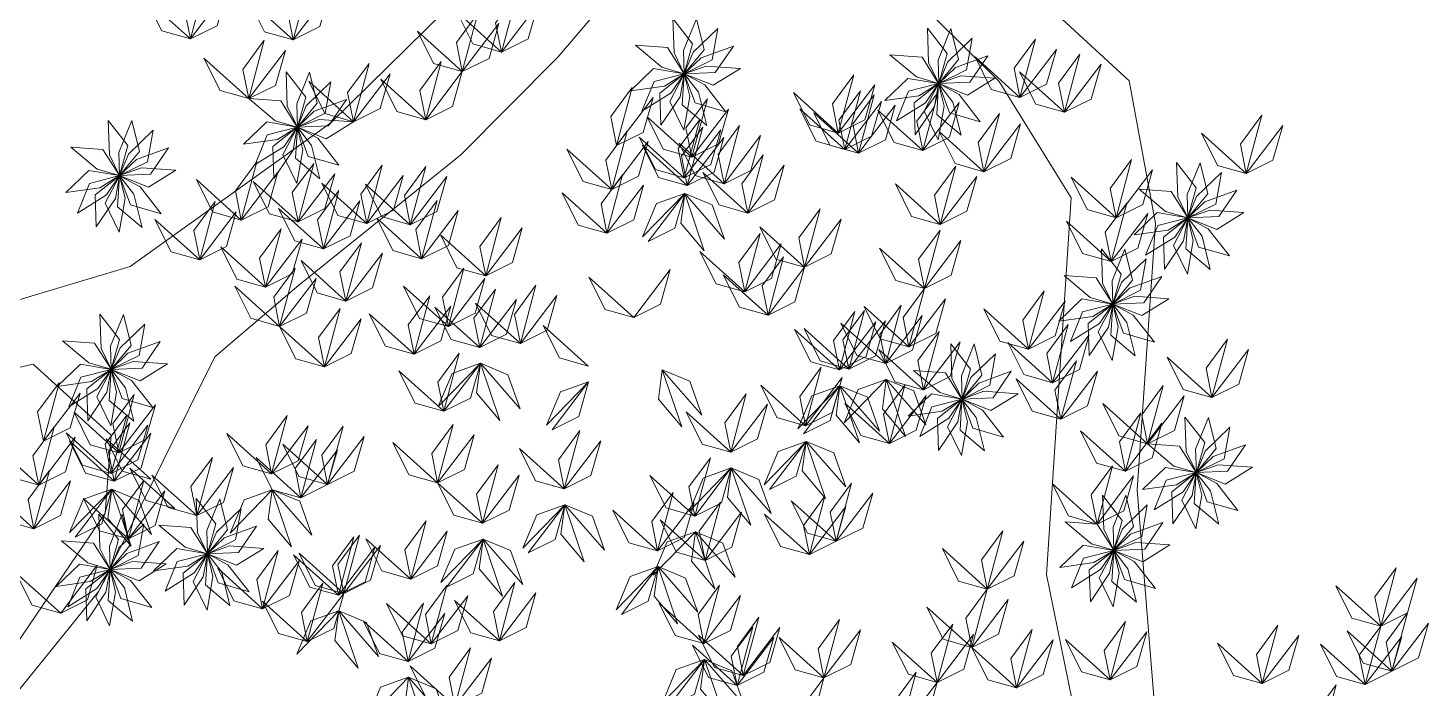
# Model space of a CAD drawing. Header units: inches. Extents: x -422522 to 22891, y -2973 to 414515.
# Drawn here: x 16737.3 to 16876.3, y 7970.2 to 8035.8 of the extents above; entities that cross this region are included whole.
import ezdxf

# ---------------------------------------------------------------- set-up
doc = ezdxf.new("R2010")
doc.units = ezdxf.units.IN
doc.header["$MEASUREMENT"] = 0
doc.layers.add('ARREDAMENTO', color=8, linetype='Continuous', lineweight=18)

msp = doc.modelspace()

# ---------------------------------------------------------------- linework, layer by layer
at = {"layer": 'ARREDAMENTO', "linetype": 'Continuous', "lineweight": 0}
for points in [[(16719.2, 8159.65), (16727.66, 8140.98), (16683.16, 8142.1), (16608.32, 8153.42), (16679.95, 8138.87), (16724.46, 8134.52), (16727.78, 8108.74), (16769.8, 8079.89), (16789.82, 8071.59), (16798.85, 8070.33), (16801.45, 8065.83), (16800.82, 8061.31), (16795.69, 8054.2), (16767.42, 8026.36), (16747.49, 8012.1), (16719.15, 8003.61), (16699.8, 8006.76), (16665.59, 8015.66), (16639.14, 8020.71)], [(16849.55, 7964.78), (16847.52, 7989.92), (16849.35, 8016.36), (16846.72, 8030.54), (16827.95, 8047.87), (16817.59, 8059.44), (16834.32, 8067.24), (16870.39, 8078.34), (16901.96, 8083.62)], [(16736.05, 7969.5), (16744.39, 7979.85), (16750.79, 7992.77), (16755.91, 8003.11), (16764.26, 8010.23), (16780.33, 8023.19), (16789.97, 8032.9), (16801.52, 8046.48), (16809.89, 8050.38), (16820.88, 8043.33), (16833.82, 8030.49), (16840.96, 8018.91), (16838.52, 7981.5), (16841.81, 7965.4)], [(16636.58, 8015.55), (16664.31, 8013.07), (16696.6, 8000.3), (16717.89, 7997.8), (16737.86, 8002.39), (16745.62, 7995.33), (16745.01, 7987.59), (16727.05, 7961.09)]]:
    msp.add_lwpolyline(points, dxfattribs=at)
at = {"layer": 'ARREDAMENTO', "lineweight": 0}
for points in [[(16753.48, 8034.71), (16752.89, 8037.61), (16755.02, 8040.5), (16753.48, 8034.71)], [(16753.48, 8034.71), (16756.13, 8036.03), (16757.11, 8039.48), (16753.48, 8034.71)], [(16763.7, 8034.62), (16763.12, 8037.52), (16765.24, 8040.41), (16763.7, 8034.62)], [(16763.7, 8034.62), (16766.35, 8035.94), (16767.33, 8039.39), (16763.7, 8034.62)], [(16753.48, 8034.71), (16750.63, 8035.51), (16749.03, 8038.73), (16753.48, 8034.71)], [(16763.7, 8034.62), (16760.85, 8035.42), (16759.25, 8038.64), (16763.7, 8034.62)], [(16784.39, 8033.4), (16783.8, 8036.31), (16785.93, 8039.2), (16784.39, 8033.4)], [(16784.39, 8033.4), (16787.04, 8034.72), (16788.02, 8038.17), (16784.39, 8033.4)], [(16780.48, 8031.46), (16779.9, 8034.36), (16782.02, 8037.25), (16780.48, 8031.46)], [(16784.39, 8033.4), (16781.54, 8034.21), (16779.94, 8037.42), (16784.39, 8033.4)], [(16801.41, 8036.74), (16801.53, 8033.33), (16802.53, 8031.25), (16803.36, 8034.22), (16801.41, 8036.74)], [(16803.74, 8036.72), (16802.46, 8033.56), (16802.54, 8031.25), (16804.5, 8033.63), (16803.74, 8036.72)], [(16780.48, 8031.46), (16777.63, 8032.26), (16776.03, 8035.47), (16780.48, 8031.46)], [(16780.48, 8031.46), (16783.14, 8032.78), (16784.11, 8036.23), (16780.48, 8031.46)], [(16805.86, 8035.75), (16803.41, 8033.39), (16802.54, 8031.25), (16805.3, 8032.62), (16805.86, 8035.75)], [(16826.68, 8035.77), (16826.8, 8032.36), (16827.81, 8030.28), (16828.64, 8033.25), (16826.68, 8035.77)], [(16829.01, 8035.75), (16827.74, 8032.59), (16827.81, 8030.28), (16829.78, 8032.66), (16829.01, 8035.75)], [(16759.27, 8028.78), (16758.69, 8031.69), (16760.82, 8034.58), (16759.27, 8028.78)], [(16797.7, 8034.09), (16800.31, 8031.9), (16802.53, 8031.25), (16800.87, 8033.86), (16797.7, 8034.09)], [(16807.41, 8034.01), (16804.2, 8032.84), (16802.54, 8031.25), (16805.62, 8031.37), (16807.41, 8034.01)], [(16831.14, 8034.78), (16828.68, 8032.41), (16827.81, 8030.28), (16830.58, 8031.65), (16831.14, 8034.78)], [(16835.87, 8028.9), (16835.29, 8031.8), (16837.41, 8034.69), (16835.87, 8028.9)], [(16759.27, 8028.78), (16756.42, 8029.59), (16754.82, 8032.8), (16759.27, 8028.78)], [(16759.27, 8028.78), (16761.93, 8030.1), (16762.91, 8033.56), (16759.27, 8028.78)], [(16776.85, 8026.68), (16776.27, 8029.59), (16778.39, 8032.48), (16776.85, 8026.68)], [(16822.97, 8033.12), (16825.59, 8030.93), (16827.8, 8030.28), (16826.15, 8032.89), (16822.97, 8033.12)], [(16832.68, 8033.04), (16829.48, 8031.87), (16827.81, 8030.27), (16830.9, 8030.4), (16832.68, 8033.04)], [(16835.87, 8028.9), (16833.02, 8029.7), (16831.42, 8032.92), (16835.87, 8028.9)], [(16835.87, 8028.9), (16838.52, 8030.22), (16839.5, 8033.67), (16835.87, 8028.9)], [(16840.3, 8027.42), (16839.71, 8030.32), (16841.84, 8033.21), (16840.3, 8027.42)], [(16762.99, 8031.43), (16763.1, 8028.03), (16764.11, 8025.95), (16764.94, 8028.92), (16762.99, 8031.43)], [(16765.32, 8031.41), (16764.04, 8028.25), (16764.11, 8025.95), (16766.08, 8028.32), (16765.32, 8031.41)], [(16769.68, 8026.48), (16769.1, 8029.39), (16771.23, 8032.28), (16769.68, 8026.48)], [(16769.68, 8026.48), (16772.34, 8027.8), (16773.32, 8031.25), (16769.68, 8026.48)], [(16776.85, 8026.68), (16779.5, 8028), (16780.48, 8031.46), (16776.85, 8026.68)], [(16797.19, 8029.56), (16800.56, 8030.03), (16802.52, 8031.25), (16799.48, 8031.76), (16797.19, 8029.56)], [(16798.33, 8027.53), (16801.23, 8029.34), (16802.52, 8031.24), (16799.53, 8030.48), (16798.33, 8027.53)], [(16800.21, 8026.14), (16802.12, 8028.97), (16802.52, 8031.24), (16800.11, 8029.32), (16800.21, 8026.14)], [(16802.48, 8025.64), (16803.08, 8029), (16802.53, 8031.24), (16801.1, 8028.5), (16802.48, 8025.64)], [(16804.77, 8026.11), (16803.94, 8029.41), (16802.53, 8031.24), (16802.34, 8028.16), (16804.77, 8026.11)], [(16806.67, 8027.46), (16804.57, 8030.15), (16802.53, 8031.24), (16803.61, 8028.35), (16806.67, 8027.46)], [(16808.11, 8031.79), (16804.71, 8032.02), (16802.54, 8031.24), (16805.41, 8030.11), (16808.11, 8031.79)], [(16817.83, 8025.36), (16817.25, 8028.27), (16819.37, 8031.16), (16817.83, 8025.36)], [(16833.38, 8030.81), (16829.98, 8031.05), (16827.81, 8030.27), (16830.68, 8029.14), (16833.38, 8030.81)], [(16840.3, 8027.42), (16837.45, 8028.22), (16835.85, 8031.44), (16840.3, 8027.42)], [(16840.3, 8027.42), (16842.95, 8028.74), (16843.93, 8032.19), (16840.3, 8027.42)], [(16767.44, 8030.45), (16764.99, 8028.08), (16764.11, 8025.94), (16766.88, 8027.32), (16767.44, 8030.45)], [(16769.68, 8026.48), (16766.83, 8027.29), (16765.23, 8030.5), (16769.68, 8026.48)], [(16776.85, 8026.68), (16774, 8027.49), (16772.4, 8030.7), (16776.85, 8026.68)], [(16795.81, 8024.11), (16795.23, 8027.01), (16797.35, 8029.9), (16795.81, 8024.11)], [(16817.83, 8025.36), (16820.48, 8026.68), (16821.46, 8030.14), (16817.83, 8025.36)], [(16818.49, 8023.74), (16817.9, 8026.65), (16820.03, 8029.54), (16818.49, 8023.74)], [(16822.46, 8028.59), (16825.84, 8029.06), (16827.8, 8030.28), (16824.75, 8030.79), (16822.46, 8028.59)], [(16823.61, 8026.56), (16826.5, 8028.36), (16827.8, 8030.27), (16824.81, 8029.51), (16823.61, 8026.56)], [(16825.48, 8025.17), (16827.39, 8028), (16827.8, 8030.27), (16825.38, 8028.35), (16825.48, 8025.17)], [(16827.76, 8024.67), (16828.35, 8028.03), (16827.8, 8030.27), (16826.37, 8027.53), (16827.76, 8024.67)], [(16830.04, 8025.14), (16829.22, 8028.44), (16827.8, 8030.27), (16827.61, 8027.19), (16830.04, 8025.14)], [(16831.94, 8026.49), (16829.84, 8029.18), (16827.81, 8030.27), (16828.88, 8027.37), (16831.94, 8026.49)], [(16759.27, 8028.78), (16761.89, 8026.59), (16764.1, 8025.95), (16762.45, 8028.55), (16759.27, 8028.78)], [(16768.98, 8028.7), (16765.78, 8027.54), (16764.11, 8025.94), (16767.2, 8026.07), (16768.98, 8028.7)], [(16795.81, 8024.11), (16798.46, 8025.43), (16799.44, 8028.88), (16795.81, 8024.11)], [(16803.29, 8022.96), (16802.7, 8025.87), (16804.83, 8028.76), (16803.29, 8022.96)], [(16817.83, 8025.36), (16814.98, 8026.17), (16813.38, 8029.38), (16817.83, 8025.36)], [(16818.49, 8023.74), (16821.14, 8025.06), (16822.12, 8028.51), (16818.49, 8023.74)], [(16819.85, 8023.35), (16819.27, 8026.26), (16821.4, 8029.15), (16819.85, 8023.35)], [(16819.85, 8023.35), (16822.51, 8024.68), (16823.48, 8028.13), (16819.85, 8023.35)], [(16826.22, 8023.62), (16825.63, 8026.53), (16827.76, 8029.42), (16826.22, 8023.62)], [(16826.22, 8023.62), (16828.87, 8024.94), (16829.85, 8028.4), (16826.22, 8023.62)], [(16803.29, 8022.96), (16800.44, 8023.77), (16798.84, 8026.98), (16803.29, 8022.96)], [(16803.29, 8022.96), (16805.94, 8024.28), (16806.92, 8027.73), (16803.29, 8022.96)], [(16818.49, 8023.74), (16815.63, 8024.55), (16814.03, 8027.76), (16818.49, 8023.74)], [(16819.85, 8023.35), (16817, 8024.16), (16815.4, 8027.37), (16819.85, 8023.35)], [(16826.22, 8023.62), (16823.37, 8024.43), (16821.77, 8027.64), (16826.22, 8023.62)], [(16832.3, 8021.51), (16831.72, 8024.42), (16833.84, 8027.31), (16832.3, 8021.51)], [(16858.35, 8021.34), (16857.77, 8024.24), (16859.9, 8027.13), (16858.35, 8021.34)], [(16745.32, 8026.62), (16745.44, 8023.21), (16746.44, 8021.14), (16747.27, 8024.11), (16745.32, 8026.62)], [(16747.65, 8026.6), (16746.38, 8023.44), (16746.45, 8021.14), (16748.41, 8023.51), (16747.65, 8026.6)], [(16749.77, 8025.64), (16747.32, 8023.27), (16746.45, 8021.13), (16749.21, 8022.5), (16749.77, 8025.64)], [(16758.76, 8024.25), (16762.14, 8024.73), (16764.1, 8025.94), (16761.06, 8026.46), (16758.76, 8024.25)], [(16759.91, 8022.22), (16762.8, 8024.03), (16764.1, 8025.94), (16761.11, 8025.17), (16759.91, 8022.22)], [(16761.78, 8020.84), (16763.69, 8023.66), (16764.1, 8025.93), (16761.68, 8024.02), (16761.78, 8020.84)], [(16764.06, 8020.34), (16764.65, 8023.69), (16764.1, 8025.93), (16762.67, 8023.2), (16764.06, 8020.34)], [(16766.34, 8020.8), (16765.52, 8024.11), (16764.11, 8025.93), (16763.91, 8022.85), (16766.34, 8020.8)], [(16769.68, 8026.48), (16766.28, 8026.72), (16764.11, 8025.94), (16766.98, 8024.8), (16769.68, 8026.48)], [(16768.24, 8022.16), (16766.14, 8024.84), (16764.11, 8025.93), (16765.18, 8023.04), (16768.24, 8022.16)], [(16795.33, 8019.75), (16794.75, 8022.66), (16796.87, 8025.55), (16795.33, 8019.75)], [(16802.53, 8020.92), (16801.94, 8023.82), (16804.07, 8026.71), (16802.53, 8020.92)], [(16802.84, 8020.14), (16802.26, 8023.05), (16804.39, 8025.94), (16802.84, 8020.14)], [(16802.53, 8020.92), (16805.18, 8022.24), (16806.16, 8025.69), (16802.53, 8020.92)], [(16806.49, 8020.32), (16805.9, 8023.23), (16808.03, 8026.12), (16806.49, 8020.32)], [(16832.3, 8021.51), (16829.45, 8022.32), (16827.85, 8025.53), (16832.3, 8021.51)], [(16832.3, 8021.51), (16834.96, 8022.83), (16835.93, 8026.29), (16832.3, 8021.51)], [(16858.35, 8021.34), (16855.5, 8022.14), (16853.9, 8025.36), (16858.35, 8021.34)], [(16858.35, 8021.34), (16861.01, 8022.66), (16861.98, 8026.11), (16858.35, 8021.34)], [(16741.61, 8023.97), (16744.22, 8021.78), (16746.44, 8021.14), (16744.78, 8023.74), (16741.61, 8023.97)], [(16795.33, 8019.75), (16797.99, 8021.08), (16798.96, 8024.53), (16795.33, 8019.75)], [(16802.53, 8020.92), (16799.67, 8021.73), (16798.07, 8024.94), (16802.53, 8020.92)], [(16802.84, 8020.14), (16799.99, 8020.95), (16798.39, 8024.16), (16802.84, 8020.14)], [(16806.49, 8020.32), (16803.63, 8021.13), (16802.03, 8024.34), (16806.49, 8020.32)], [(16802.84, 8020.14), (16805.5, 8021.46), (16806.47, 8024.91), (16802.84, 8020.14)], [(16806.49, 8020.32), (16809.14, 8021.64), (16810.12, 8025.1), (16806.49, 8020.32)], [(16751.32, 8023.89), (16748.12, 8022.73), (16746.45, 8021.13), (16749.53, 8021.26), (16751.32, 8023.89)], [(16795.33, 8019.75), (16792.48, 8020.56), (16790.88, 8023.77), (16795.33, 8019.75)], [(16808.84, 8017.41), (16808.26, 8020.32), (16810.38, 8023.21), (16808.84, 8017.41)], [(16845.43, 8016.94), (16844.84, 8019.85), (16846.97, 8022.74), (16845.43, 8016.94)], [(16741.1, 8019.44), (16744.47, 8019.91), (16746.43, 8021.13), (16743.39, 8021.64), (16741.1, 8019.44)], [(16752.02, 8021.67), (16748.62, 8021.91), (16746.45, 8021.13), (16749.32, 8019.99), (16752.02, 8021.67)], [(16758.53, 8016.71), (16757.95, 8019.62), (16760.07, 8022.51), (16758.53, 8016.71)], [(16758.53, 8016.71), (16761.19, 8018.03), (16762.16, 8021.48), (16758.53, 8016.71)], [(16764.19, 8016.53), (16763.6, 8019.44), (16765.73, 8022.33), (16764.19, 8016.53)], [(16764.19, 8016.53), (16766.84, 8017.85), (16767.82, 8021.31), (16764.19, 8016.53)], [(16770.99, 8016.36), (16770.4, 8019.27), (16772.53, 8022.16), (16770.99, 8016.36)], [(16775.31, 8016.25), (16774.73, 8019.16), (16776.85, 8022.05), (16775.31, 8016.25)], [(16794.85, 8015.4), (16794.27, 8018.31), (16796.4, 8021.2), (16794.85, 8015.4)], [(16808.84, 8017.41), (16805.99, 8018.22), (16804.39, 8021.43), (16808.84, 8017.41)], [(16808.84, 8017.41), (16811.49, 8018.73), (16812.47, 8022.18), (16808.84, 8017.41)], [(16827.96, 8016.28), (16827.38, 8019.18), (16829.5, 8022.07), (16827.96, 8016.28)], [(16845.43, 8016.94), (16848.08, 8018.27), (16849.06, 8021.72), (16845.43, 8016.94)], [(16851.43, 8022.42), (16851.55, 8019.01), (16852.56, 8016.94), (16853.39, 8019.91), (16851.43, 8022.42)], [(16853.77, 8022.4), (16852.49, 8019.24), (16852.56, 8016.94), (16854.53, 8019.31), (16853.77, 8022.4)], [(16855.89, 8021.44), (16853.43, 8019.07), (16852.56, 8016.93), (16855.33, 8018.3), (16855.89, 8021.44)], [(16742.25, 8017.41), (16745.14, 8019.22), (16746.43, 8021.13), (16743.45, 8020.36), (16742.25, 8017.41)], [(16744.12, 8016.03), (16746.03, 8018.85), (16746.44, 8021.12), (16744.02, 8019.21), (16744.12, 8016.03)], [(16746.4, 8015.52), (16746.99, 8018.88), (16746.44, 8021.12), (16745.01, 8018.39), (16746.4, 8015.52)], [(16748.68, 8015.99), (16747.86, 8019.3), (16746.44, 8021.12), (16746.25, 8018.04), (16748.68, 8015.99)], [(16750.58, 8017.34), (16748.48, 8020.03), (16746.45, 8021.12), (16747.52, 8018.23), (16750.58, 8017.34)], [(16758.53, 8016.71), (16755.68, 8017.52), (16754.08, 8020.73), (16758.53, 8016.71)], [(16764.19, 8016.53), (16761.33, 8017.34), (16759.73, 8020.55), (16764.19, 8016.53)], [(16770.99, 8016.36), (16768.13, 8017.17), (16766.53, 8020.38), (16770.99, 8016.36)], [(16775.31, 8016.25), (16772.46, 8017.06), (16770.86, 8020.27), (16775.31, 8016.25)], [(16770.99, 8016.36), (16773.64, 8017.68), (16774.62, 8021.14), (16770.99, 8016.36)], [(16775.31, 8016.25), (16777.96, 8017.57), (16778.94, 8021.03), (16775.31, 8016.25)], [(16794.85, 8015.4), (16797.51, 8016.72), (16798.48, 8020.18), (16794.85, 8015.4)], [(16827.96, 8016.28), (16825.11, 8017.08), (16823.51, 8020.3), (16827.96, 8016.28)], [(16827.96, 8016.28), (16830.61, 8017.6), (16831.59, 8021.05), (16827.96, 8016.28)], [(16845.43, 8016.94), (16842.57, 8017.75), (16840.98, 8020.96), (16845.43, 8016.94)], [(16754.41, 8012.76), (16753.82, 8015.67), (16755.95, 8018.56), (16754.41, 8012.76)], [(16766.69, 8013.84), (16766.1, 8016.75), (16768.23, 8019.64), (16766.69, 8013.84)], [(16766.69, 8013.84), (16769.34, 8015.16), (16770.32, 8018.61), (16766.69, 8013.84)], [(16776.45, 8012.87), (16775.87, 8015.78), (16777.99, 8018.67), (16776.45, 8012.87)], [(16794.85, 8015.4), (16792, 8016.21), (16790.4, 8019.42), (16794.85, 8015.4)], [(16802.58, 8019.35), (16799.79, 8018.36), (16798.4, 8015.04), (16802.58, 8019.35)], [(16798.95, 8014.58), (16801.6, 8015.9), (16802.58, 8019.35), (16798.95, 8014.58)], [(16802.58, 8019.35), (16802.19, 8016.41), (16804.5, 8013.67), (16802.58, 8019.35)], [(16802.58, 8019.35), (16805.31, 8018.21), (16806.52, 8014.83), (16802.58, 8019.35)], [(16847.72, 8019.77), (16850.34, 8017.58), (16852.55, 8016.94), (16850.9, 8019.54), (16847.72, 8019.77)], [(16857.43, 8019.69), (16854.23, 8018.53), (16852.56, 8016.93), (16855.65, 8017.06), (16857.43, 8019.69)], [(16754.41, 8012.76), (16757.06, 8014.08), (16758.04, 8017.53), (16754.41, 8012.76)], [(16766.69, 8013.84), (16763.84, 8014.65), (16762.24, 8017.86), (16766.69, 8013.84)], [(16776.45, 8012.87), (16779.11, 8014.19), (16780.08, 8017.65), (16776.45, 8012.87)], [(16814.49, 8012.04), (16813.9, 8014.94), (16816.03, 8017.83), (16814.49, 8012.04)], [(16844.95, 8012.59), (16844.36, 8015.5), (16846.49, 8018.39), (16844.95, 8012.59)], [(16844.95, 8012.59), (16847.6, 8013.91), (16848.58, 8017.37), (16844.95, 8012.59)], [(16847.21, 8015.24), (16850.59, 8015.72), (16852.55, 8016.93), (16849.51, 8017.45), (16847.21, 8015.24)], [(16858.13, 8017.47), (16854.73, 8017.71), (16852.56, 8016.93), (16855.43, 8015.79), (16858.13, 8017.47)], [(16754.41, 8012.76), (16751.56, 8013.57), (16749.96, 8016.78), (16754.41, 8012.76)], [(16760.95, 8010.04), (16760.36, 8012.94), (16762.49, 8015.83), (16760.95, 8010.04)], [(16760.95, 8010.04), (16760.36, 8012.94), (16762.49, 8015.83), (16760.95, 8010.04)], [(16776.45, 8012.87), (16773.6, 8013.68), (16772, 8016.89), (16776.45, 8012.87)], [(16782.81, 8011.18), (16782.23, 8014.08), (16784.35, 8016.97), (16782.81, 8011.18)], [(16782.81, 8011.18), (16785.47, 8012.5), (16786.44, 8015.95), (16782.81, 8011.18)], [(16814.49, 8012.04), (16811.64, 8012.84), (16810.04, 8016.05), (16814.49, 8012.04)], [(16814.49, 8012.04), (16817.14, 8013.36), (16818.12, 8016.81), (16814.49, 8012.04)], [(16826.39, 8009.91), (16825.81, 8012.82), (16827.94, 8015.71), (16826.39, 8009.91)], [(16844.95, 8012.59), (16842.1, 8013.4), (16840.5, 8016.61), (16844.95, 8012.59)], [(16848.36, 8013.21), (16851.25, 8015.02), (16852.55, 8016.93), (16849.56, 8016.16), (16848.36, 8013.21)], [(16850.23, 8011.83), (16852.14, 8014.65), (16852.55, 8016.92), (16850.13, 8015.01), (16850.23, 8011.83)], [(16852.51, 8011.32), (16853.1, 8014.68), (16852.55, 8016.92), (16851.12, 8014.19), (16852.51, 8011.32)], [(16854.79, 8011.79), (16853.97, 8015.1), (16852.55, 8016.92), (16852.36, 8013.84), (16854.79, 8011.79)], [(16856.69, 8013.15), (16854.59, 8015.83), (16852.56, 8016.92), (16853.63, 8014.03), (16856.69, 8013.15)], [(16760.95, 8010.04), (16763.6, 8011.36), (16764.58, 8014.81), (16760.95, 8010.04)], [(16760.95, 8010.04), (16763.6, 8011.36), (16764.58, 8014.81), (16760.95, 8010.04)], [(16768.92, 8008.66), (16768.33, 8011.57), (16770.46, 8014.46), (16768.92, 8008.66)], [(16782.81, 8011.18), (16779.96, 8011.98), (16778.36, 8015.2), (16782.81, 8011.18)], [(16808.54, 8009.57), (16807.96, 8012.48), (16810.08, 8015.37), (16808.54, 8009.57)], [(16808.54, 8009.57), (16811.19, 8010.89), (16812.17, 8014.35), (16808.54, 8009.57)], [(16826.39, 8009.91), (16829.05, 8011.23), (16830.02, 8014.69), (16826.39, 8009.91)], [(16760.95, 8010.04), (16758.09, 8010.84), (16756.49, 8014.06), (16760.95, 8010.04)], [(16760.95, 8010.04), (16758.09, 8010.84), (16756.49, 8014.06), (16760.95, 8010.04)], [(16768.92, 8008.66), (16771.57, 8009.98), (16772.55, 8013.43), (16768.92, 8008.66)], [(16808.54, 8009.57), (16805.69, 8010.38), (16804.09, 8013.59), (16808.54, 8009.57)], [(16810.86, 8007.26), (16810.27, 8010.17), (16812.4, 8013.06), (16810.86, 8007.26)], [(16826.39, 8009.91), (16823.54, 8010.72), (16821.94, 8013.93), (16826.39, 8009.91)], [(16843.97, 8013.85), (16844.09, 8010.44), (16845.1, 8008.37), (16845.92, 8011.34), (16843.97, 8013.85)], [(16846.3, 8013.83), (16845.03, 8010.67), (16845.1, 8008.36), (16847.06, 8010.74), (16846.3, 8013.83)], [(16848.42, 8012.87), (16845.97, 8010.5), (16845.1, 8008.36), (16847.86, 8009.73), (16848.42, 8012.87)], [(16762.34, 8006.14), (16761.76, 8009.05), (16763.89, 8011.94), (16762.34, 8006.14)], [(16768.92, 8008.66), (16766.07, 8009.47), (16764.47, 8012.68), (16768.92, 8008.66)], [(16779.11, 8006.13), (16778.52, 8009.04), (16780.65, 8011.93), (16779.11, 8006.13)], [(16797.52, 8007.02), (16800.18, 8008.34), (16801.15, 8011.79), (16797.52, 8007.02)], [(16810.86, 8007.26), (16813.51, 8008.58), (16814.49, 8012.04), (16810.86, 8007.26)], [(16762.34, 8006.14), (16759.49, 8006.95), (16757.89, 8010.16), (16762.34, 8006.14)], [(16762.34, 8006.14), (16765, 8007.46), (16765.97, 8010.92), (16762.34, 8006.14)], [(16779.11, 8006.13), (16776.25, 8006.94), (16774.65, 8010.15), (16779.11, 8006.13)], [(16779.11, 8006.13), (16781.76, 8007.46), (16782.74, 8010.91), (16779.11, 8006.13)], [(16786.26, 8004.44), (16785.67, 8007.34), (16787.8, 8010.23), (16786.26, 8004.44)], [(16797.52, 8007.02), (16794.67, 8007.82), (16793.07, 8011.03), (16797.52, 8007.02)], [(16810.86, 8007.26), (16808.01, 8008.07), (16806.41, 8011.28), (16810.86, 8007.26)], [(16840.26, 8011.2), (16842.87, 8009.01), (16845.09, 8008.37), (16843.44, 8010.97), (16840.26, 8011.2)], [(16849.97, 8011.12), (16846.77, 8009.95), (16845.1, 8008.36), (16848.18, 8008.49), (16849.97, 8011.12)], [(16775.71, 8003.38), (16775.12, 8006.29), (16777.25, 8009.18), (16775.71, 8003.38)], [(16782.23, 8004.05), (16781.64, 8006.95), (16783.77, 8009.84), (16782.23, 8004.05)], [(16782.23, 8004.05), (16784.88, 8005.37), (16785.86, 8008.82), (16782.23, 8004.05)], [(16786.26, 8004.44), (16788.91, 8005.76), (16789.89, 8009.21), (16786.26, 8004.44)], [(16824.85, 8004.12), (16824.27, 8007.02), (16826.39, 8009.91), (16824.85, 8004.12)], [(16824.85, 8004.12), (16827.51, 8005.44), (16828.48, 8008.89), (16824.85, 8004.12)], [(16836.73, 8003.87), (16836.15, 8006.78), (16838.28, 8009.67), (16836.73, 8003.87)], [(16839.75, 8006.67), (16843.12, 8007.14), (16845.08, 8008.36), (16842.04, 8008.87), (16839.75, 8006.67)], [(16850.67, 8008.9), (16847.27, 8009.14), (16845.1, 8008.35), (16847.97, 8007.22), (16850.67, 8008.9)], [(16744.49, 8007.36), (16744.61, 8003.96), (16745.61, 8001.88), (16746.44, 8004.85), (16744.49, 8007.36)], [(16746.82, 8007.34), (16745.54, 8004.18), (16745.61, 8001.88), (16747.58, 8004.25), (16746.82, 8007.34)], [(16766.8, 8002.12), (16766.21, 8005.03), (16768.34, 8007.92), (16766.8, 8002.12)], [(16775.71, 8003.38), (16772.85, 8004.19), (16771.25, 8007.4), (16775.71, 8003.38)], [(16775.71, 8003.38), (16778.36, 8004.7), (16779.34, 8008.16), (16775.71, 8003.38)], [(16782.23, 8004.05), (16779.37, 8004.85), (16777.77, 8008.07), (16782.23, 8004.05)], [(16786.26, 8004.44), (16783.4, 8005.24), (16781.8, 8008.45), (16786.26, 8004.44)], [(16817.95, 8001.82), (16817.37, 8004.73), (16819.49, 8007.62), (16817.95, 8001.82)], [(16818.89, 8001.91), (16818.3, 8004.82), (16820.43, 8007.71), (16818.89, 8001.91)], [(16824.85, 8004.12), (16822, 8004.92), (16820.4, 8008.13), (16824.85, 8004.12)], [(16822.55, 8002.45), (16821.96, 8005.35), (16824.09, 8008.24), (16822.55, 8002.45)], [(16836.73, 8003.87), (16833.88, 8004.68), (16832.28, 8007.89), (16836.73, 8003.87)], [(16836.73, 8003.87), (16839.39, 8005.2), (16840.37, 8008.65), (16836.73, 8003.87)], [(16840.9, 8004.64), (16843.79, 8006.45), (16845.08, 8008.36), (16842.1, 8007.59), (16840.9, 8004.64)], [(16842.77, 8003.26), (16844.68, 8006.08), (16845.09, 8008.35), (16842.67, 8006.44), (16842.77, 8003.26)], [(16845.05, 8002.75), (16845.64, 8006.11), (16845.09, 8008.35), (16843.66, 8005.62), (16845.05, 8002.75)], [(16847.33, 8003.22), (16846.51, 8006.53), (16845.09, 8008.35), (16844.9, 8005.27), (16847.33, 8003.22)], [(16849.23, 8004.57), (16847.13, 8007.26), (16845.1, 8008.35), (16846.17, 8005.46), (16849.23, 8004.57)], [(16748.94, 8006.38), (16746.49, 8004.01), (16745.62, 8001.88), (16748.38, 8003.25), (16748.94, 8006.38)], [(16766.8, 8002.12), (16763.94, 8002.93), (16762.34, 8006.14), (16766.8, 8002.12)], [(16766.8, 8002.12), (16769.45, 8003.44), (16770.43, 8006.9), (16766.8, 8002.12)], [(16792.98, 8002.21), (16790.13, 8003.02), (16788.53, 8006.23), (16792.98, 8002.21)], [(16818.89, 8001.91), (16816.03, 8002.72), (16814.44, 8005.93), (16818.89, 8001.91)], [(16817.95, 8001.82), (16820.6, 8003.14), (16821.58, 8006.6), (16817.95, 8001.82)], [(16822.55, 8002.45), (16819.69, 8003.25), (16818.09, 8006.46), (16822.55, 8002.45)], [(16818.89, 8001.91), (16821.54, 8003.23), (16822.52, 8006.69), (16818.89, 8001.91)], [(16822.55, 8002.45), (16825.2, 8003.77), (16826.18, 8007.22), (16822.55, 8002.45)], [(16839.12, 8000.54), (16838.54, 8003.45), (16840.67, 8006.34), (16839.12, 8000.54)], [(16740.78, 8004.71), (16743.39, 8002.52), (16745.6, 8001.88), (16743.95, 8004.48), (16740.78, 8004.71)], [(16750.49, 8004.63), (16747.28, 8003.47), (16745.62, 8001.87), (16748.7, 8002), (16750.49, 8004.63)], [(16817.95, 8001.82), (16815.1, 8002.63), (16813.5, 8005.84), (16817.95, 8001.82)], [(16826.31, 7999.85), (16825.73, 8002.75), (16827.85, 8005.64), (16826.31, 7999.85)], [(16826.31, 7999.85), (16828.96, 8001.17), (16829.94, 8004.62), (16826.31, 7999.85)], [(16839.12, 8000.54), (16836.27, 8001.35), (16834.67, 8004.56), (16839.12, 8000.54)], [(16839.12, 8000.54), (16841.78, 8001.86), (16842.75, 8005.31), (16839.12, 8000.54)], [(16854.95, 7999.07), (16854.37, 8001.98), (16856.5, 8004.87), (16854.95, 7999.07)], [(16778.65, 7997.71), (16778.06, 8000.61), (16780.19, 8003.5), (16778.65, 7997.71)], [(16826.31, 7999.85), (16823.46, 8000.65), (16821.86, 8003.86), (16826.31, 7999.85)], [(16829, 8004.41), (16829.12, 8001.01), (16830.13, 7998.93), (16830.96, 8001.9), (16829, 8004.41)], [(16831.34, 8004.4), (16830.06, 8001.23), (16830.13, 7998.93), (16832.1, 8001.31), (16831.34, 8004.4)], [(16833.46, 8003.43), (16831, 8001.06), (16830.13, 7998.93), (16832.9, 8000.3), (16833.46, 8003.43)], [(16854.95, 7999.07), (16857.61, 8000.39), (16858.59, 8003.84), (16854.95, 7999.07)], [(16740.26, 8000.18), (16743.64, 8000.66), (16745.6, 8001.87), (16742.56, 8002.39), (16740.26, 8000.18)], [(16741.41, 7998.16), (16744.3, 7999.96), (16745.6, 8001.87), (16742.61, 8001.1), (16741.41, 7998.16)], [(16743.29, 7996.77), (16745.19, 7999.6), (16745.6, 8001.87), (16743.18, 7999.95), (16743.29, 7996.77)], [(16745.56, 7996.27), (16746.15, 7999.62), (16745.6, 8001.86), (16744.18, 7999.13), (16745.56, 7996.27)], [(16747.85, 7996.73), (16747.02, 8000.04), (16745.61, 8001.86), (16745.41, 7998.78), (16747.85, 7996.73)], [(16749.74, 7998.09), (16747.64, 8000.77), (16745.61, 8001.86), (16746.69, 7998.97), (16749.74, 7998.09)], [(16751.19, 8002.41), (16747.79, 8002.65), (16745.62, 8001.87), (16748.48, 8000.73), (16751.19, 8002.41)], [(16778.65, 7997.71), (16775.8, 7998.51), (16774.2, 8001.72), (16778.65, 7997.71)], [(16782.28, 8002.48), (16779.49, 8001.48), (16778.1, 7998.17), (16782.28, 8002.48)], [(16778.65, 7997.71), (16781.3, 7999.03), (16782.28, 8002.48), (16778.65, 7997.71)], [(16778.65, 7997.71), (16781.3, 7999.03), (16782.28, 8002.48), (16778.65, 7997.71)], [(16782.28, 8002.48), (16781.89, 7999.54), (16784.2, 7996.8), (16782.28, 8002.48)], [(16782.28, 8002.48), (16785.01, 8001.34), (16786.22, 7997.96), (16782.28, 8002.48)], [(16800.35, 8001.84), (16799.96, 7998.9), (16802.28, 7996.16), (16800.35, 8001.84)], [(16800.35, 8001.84), (16803.09, 8000.7), (16804.29, 7997.32), (16800.35, 8001.84)], [(16814.59, 7996.28), (16814, 7999.19), (16816.13, 8002.08), (16814.59, 7996.28)], [(16814.59, 7996.28), (16814, 7999.19), (16816.13, 8002.08), (16814.59, 7996.28)], [(16825.29, 8001.76), (16827.91, 7999.57), (16830.12, 7998.93), (16828.47, 8001.53), (16825.29, 8001.76)], [(16839.94, 7996.92), (16839.36, 7999.82), (16841.48, 8002.71), (16839.94, 7996.92)], [(16854.95, 7999.07), (16852.1, 7999.88), (16850.5, 8003.09), (16854.95, 7999.07)], [(16738.89, 7994.73), (16738.3, 7997.64), (16740.43, 8000.53), (16738.89, 7994.73)], [(16793.03, 8000.65), (16790.24, 7999.65), (16788.86, 7996.34), (16793.03, 8000.65)], [(16789.4, 7995.87), (16792.05, 7997.19), (16793.03, 8000.65), (16789.4, 7995.87)], [(16814.59, 7996.28), (16817.24, 7997.6), (16818.22, 8001.06), (16814.59, 7996.28)], [(16814.59, 7996.28), (16817.24, 7997.6), (16818.22, 8001.06), (16814.59, 7996.28)], [(16822.6, 8000.88), (16819.81, 7999.88), (16818.43, 7996.57), (16822.6, 8000.88)], [(16822.6, 8000.88), (16822.21, 7997.94), (16824.52, 7995.2), (16822.6, 8000.88)], [(16822.6, 8000.88), (16825.34, 7999.74), (16826.54, 7996.36), (16822.6, 8000.88)], [(16835, 8001.69), (16831.8, 8000.52), (16830.13, 7998.92), (16833.22, 7999.05), (16835, 8001.69)], [(16839.94, 7996.92), (16837.09, 7997.72), (16835.49, 8000.93), (16839.94, 7996.92)], [(16839.94, 7996.92), (16842.6, 7998.24), (16843.57, 8001.69), (16839.94, 7996.92)], [(16738.89, 7994.73), (16741.54, 7996.05), (16742.52, 7999.51), (16738.89, 7994.73)], [(16746.37, 7993.59), (16745.78, 7996.49), (16747.91, 7999.38), (16746.37, 7993.59)], [(16807.16, 7993.64), (16806.58, 7996.55), (16808.7, 7999.44), (16807.16, 7993.64)], [(16814.59, 7996.28), (16811.73, 7997.09), (16810.14, 8000.3), (16814.59, 7996.28)], [(16814.59, 7996.28), (16811.73, 7997.09), (16810.14, 8000.3), (16814.59, 7996.28)], [(16818, 8000.25), (16815.21, 7999.26), (16813.83, 7995.95), (16818, 8000.25)], [(16814.37, 7995.48), (16817.03, 7996.8), (16818, 8000.25), (16814.37, 7995.48)], [(16818, 8000.25), (16817.61, 7997.32), (16819.93, 7994.57), (16818, 8000.25)], [(16818, 8000.25), (16820.74, 7999.11), (16821.94, 7995.73), (16818, 8000.25)], [(16822.92, 7994.51), (16822.33, 7997.42), (16824.46, 8000.31), (16822.92, 7994.51)], [(16822.92, 7994.51), (16825.57, 7995.83), (16826.55, 7999.29), (16822.92, 7994.51)], [(16824.78, 7997.23), (16828.16, 7997.71), (16830.12, 7998.92), (16827.08, 7999.44), (16824.78, 7997.23)], [(16835.7, 7999.46), (16832.3, 7999.7), (16830.13, 7998.92), (16833, 7997.78), (16835.7, 7999.46)], [(16848.56, 7994.47), (16847.98, 7997.37), (16850.11, 8000.26), (16848.56, 7994.47)], [(16848.56, 7994.47), (16851.22, 7995.79), (16852.19, 7999.24), (16848.56, 7994.47)], [(16746.37, 7993.59), (16743.52, 7994.39), (16741.92, 7997.61), (16746.37, 7993.59)], [(16746.37, 7993.59), (16749.02, 7994.91), (16750, 7998.36), (16746.37, 7993.59)], [(16807.16, 7993.64), (16804.31, 7994.45), (16802.71, 7997.66), (16807.16, 7993.64)], [(16807.16, 7993.64), (16809.82, 7994.96), (16810.79, 7998.42), (16807.16, 7993.64)], [(16822.92, 7994.51), (16820.07, 7995.32), (16818.47, 7998.53), (16822.92, 7994.51)], [(16825.93, 7995.21), (16828.82, 7997.01), (16830.12, 7998.92), (16827.13, 7998.15), (16825.93, 7995.21)], [(16827.8, 7993.82), (16829.71, 7996.65), (16830.12, 7998.92), (16827.7, 7997), (16827.8, 7993.82)], [(16830.08, 7993.32), (16830.67, 7996.67), (16830.12, 7998.91), (16828.69, 7996.18), (16830.08, 7993.32)], [(16832.36, 7993.78), (16831.54, 7997.09), (16830.12, 7998.91), (16829.93, 7995.84), (16832.36, 7993.78)], [(16834.26, 7995.14), (16832.16, 7997.82), (16830.13, 7998.91), (16831.2, 7996.02), (16834.26, 7995.14)], [(16848.56, 7994.47), (16845.71, 7995.27), (16844.11, 7998.48), (16848.56, 7994.47)], [(16846.35, 7991.76), (16845.76, 7994.67), (16847.89, 7997.56), (16846.35, 7991.76)], [(16738.41, 7990.38), (16737.83, 7993.29), (16739.95, 7996.18), (16738.41, 7990.38)], [(16745.6, 7991.54), (16745.02, 7994.45), (16747.15, 7997.34), (16745.6, 7991.54)], [(16745.92, 7990.77), (16745.34, 7993.67), (16747.46, 7996.56), (16745.92, 7990.77)], [(16745.6, 7991.54), (16748.26, 7992.87), (16749.24, 7996.32), (16745.6, 7991.54)], [(16761.55, 7991.48), (16760.96, 7994.39), (16763.09, 7997.28), (16761.55, 7991.48)], [(16761.55, 7991.48), (16764.2, 7992.8), (16765.18, 7996.26), (16761.55, 7991.48)], [(16767.11, 7990.43), (16766.52, 7993.34), (16768.65, 7996.23), (16767.11, 7990.43)], [(16778.04, 7990.6), (16777.46, 7993.51), (16779.58, 7996.4), (16778.04, 7990.6)], [(16846.35, 7991.76), (16849, 7993.08), (16849.98, 7996.54), (16846.35, 7991.76)], [(16852.27, 7997.12), (16852.39, 7993.71), (16853.4, 7991.63), (16854.23, 7994.6), (16852.27, 7997.12)], [(16854.6, 7997.1), (16853.33, 7993.94), (16853.4, 7991.63), (16855.37, 7994.01), (16854.6, 7997.1)], [(16738.41, 7990.38), (16741.06, 7991.7), (16742.04, 7995.15), (16738.41, 7990.38)], [(16745.6, 7991.54), (16742.75, 7992.35), (16741.15, 7995.56), (16745.6, 7991.54)], [(16745.92, 7990.77), (16743.07, 7991.57), (16741.47, 7994.78), (16745.92, 7990.77)], [(16749.56, 7990.95), (16746.71, 7991.75), (16745.11, 7994.97), (16749.56, 7990.95)], [(16745.92, 7990.77), (16748.58, 7992.09), (16749.55, 7995.54), (16745.92, 7990.77)], [(16761.55, 7991.48), (16758.7, 7992.29), (16757.1, 7995.5), (16761.55, 7991.48)], [(16764.45, 7989.11), (16763.87, 7992.02), (16766, 7994.91), (16764.45, 7989.11)], [(16767.11, 7990.43), (16769.76, 7991.75), (16770.74, 7995.2), (16767.11, 7990.43)], [(16778.04, 7990.6), (16780.7, 7991.92), (16781.67, 7995.37), (16778.04, 7990.6)], [(16790.62, 7990), (16790.04, 7992.9), (16792.16, 7995.79), (16790.62, 7990)], [(16790.62, 7990), (16793.27, 7991.32), (16794.25, 7994.77), (16790.62, 7990)], [(16846.35, 7991.76), (16843.49, 7992.57), (16841.89, 7995.78), (16846.35, 7991.76)], [(16856.73, 7996.13), (16854.27, 7993.76), (16853.4, 7991.63), (16856.17, 7993), (16856.73, 7996.13)], [(16738.41, 7990.38), (16735.56, 7991.19), (16733.96, 7994.4), (16738.41, 7990.38)], [(16767.11, 7990.43), (16764.26, 7991.24), (16762.66, 7994.45), (16767.11, 7990.43)], [(16764.45, 7989.11), (16767.11, 7990.43), (16768.09, 7993.88), (16764.45, 7989.11)], [(16778.04, 7990.6), (16775.19, 7991.41), (16773.59, 7994.62), (16778.04, 7990.6)], [(16790.62, 7990), (16787.77, 7990.8), (16786.17, 7994.02), (16790.62, 7990)], [(16814.64, 7994.72), (16811.85, 7993.72), (16810.47, 7990.41), (16814.64, 7994.72)], [(16811.01, 7989.94), (16813.66, 7991.26), (16814.64, 7994.72), (16811.01, 7989.94)], [(16814.64, 7994.72), (16814.25, 7991.78), (16816.57, 7989.04), (16814.64, 7994.72)], [(16814.64, 7994.72), (16817.38, 7993.58), (16818.58, 7990.19), (16814.64, 7994.72)], [(16848.56, 7994.47), (16851.17, 7992.27), (16853.39, 7991.63), (16851.74, 7994.24), (16848.56, 7994.47)], [(16858.27, 7994.39), (16855.07, 7993.22), (16853.4, 7991.62), (16856.48, 7991.75), (16858.27, 7994.39)], [(16751.92, 7988.04), (16749.07, 7988.84), (16747.47, 7992.06), (16751.92, 7988.04)], [(16754.12, 7987.34), (16753.53, 7990.24), (16755.66, 7993.13), (16754.12, 7987.34)], [(16754.12, 7987.34), (16756.77, 7988.66), (16757.75, 7992.11), (16754.12, 7987.34)], [(16764.45, 7989.11), (16761.6, 7989.92), (16760, 7993.13), (16764.45, 7989.11)], [(16782.49, 7986.58), (16781.91, 7989.49), (16784.04, 7992.38), (16782.49, 7986.58)], [(16803.58, 7987.3), (16803, 7990.21), (16805.13, 7993.1), (16803.58, 7987.3)], [(16807.21, 7992.08), (16804.42, 7991.08), (16803.04, 7987.77), (16807.21, 7992.08)], [(16803.58, 7987.3), (16806.24, 7988.62), (16807.21, 7992.08), (16803.58, 7987.3)], [(16807.21, 7992.08), (16806.82, 7989.14), (16809.14, 7986.39), (16807.21, 7992.08)], [(16807.21, 7992.08), (16809.95, 7990.93), (16811.16, 7987.55), (16807.21, 7992.08)], [(16843.54, 7986.5), (16842.96, 7989.41), (16845.08, 7992.3), (16843.54, 7986.5)], [(16848.05, 7989.94), (16851.42, 7990.41), (16853.39, 7991.63), (16850.34, 7992.14), (16848.05, 7989.94)], [(16858.97, 7992.16), (16855.57, 7992.4), (16853.4, 7991.62), (16856.27, 7990.48), (16858.97, 7992.16)], [(16737.93, 7986.03), (16737.35, 7988.94), (16739.47, 7991.83), (16737.93, 7986.03)], [(16737.93, 7986.03), (16740.59, 7987.35), (16741.56, 7990.8), (16737.93, 7986.03)], [(16747.32, 7985.04), (16746.73, 7987.94), (16748.86, 7990.83), (16747.32, 7985.04)], [(16754.12, 7987.34), (16751.26, 7988.14), (16749.66, 7991.35), (16754.12, 7987.34)], [(16782.49, 7986.58), (16785.15, 7987.9), (16786.12, 7991.35), (16782.49, 7986.58)], [(16803.58, 7987.3), (16800.73, 7988.11), (16799.13, 7991.32), (16803.58, 7987.3)], [(16843.54, 7986.5), (16846.19, 7987.82), (16847.17, 7991.28), (16843.54, 7986.5)], [(16849.2, 7987.91), (16852.09, 7989.71), (16853.39, 7991.62), (16850.4, 7990.85), (16849.2, 7987.91)], [(16851.07, 7986.52), (16852.98, 7989.35), (16853.39, 7991.62), (16850.97, 7989.7), (16851.07, 7986.52)], [(16853.35, 7986.02), (16853.94, 7989.38), (16853.39, 7991.62), (16851.96, 7988.88), (16853.35, 7986.02)], [(16855.63, 7986.48), (16854.81, 7989.79), (16853.39, 7991.61), (16853.2, 7988.54), (16855.63, 7986.48)], [(16857.53, 7987.84), (16855.43, 7990.53), (16853.4, 7991.62), (16854.47, 7988.72), (16857.53, 7987.84)], [(16737.93, 7986.03), (16735.08, 7986.84), (16733.48, 7990.05), (16737.93, 7986.03)], [(16745.66, 7989.98), (16742.86, 7988.98), (16741.48, 7985.67), (16745.66, 7989.98)], [(16742.03, 7985.2), (16744.68, 7986.52), (16745.66, 7989.98), (16742.03, 7985.2)], [(16745.66, 7989.98), (16745.27, 7987.04), (16747.58, 7984.3), (16745.66, 7989.98)], [(16745.66, 7989.98), (16748.39, 7988.84), (16749.6, 7985.46), (16745.66, 7989.98)], [(16747.32, 7985.04), (16749.97, 7986.36), (16750.95, 7989.81), (16747.32, 7985.04)], [(16761.6, 7989.92), (16758.81, 7988.92), (16757.43, 7985.61), (16761.6, 7989.92)], [(16761.6, 7989.92), (16761.21, 7986.98), (16763.53, 7984.24), (16761.6, 7989.92)], [(16761.6, 7989.92), (16764.34, 7988.78), (16765.54, 7985.4), (16761.6, 7989.92)], [(16782.49, 7986.58), (16779.64, 7987.39), (16778.04, 7990.6), (16782.49, 7986.58)], [(16799.89, 7983.85), (16799.3, 7986.75), (16801.43, 7989.64), (16799.89, 7983.85)], [(16814.97, 7983.47), (16814.38, 7986.37), (16816.51, 7989.26), (16814.97, 7983.47)], [(16817.62, 7984.79), (16817.03, 7987.69), (16819.16, 7990.58), (16817.62, 7984.79)], [(16817.62, 7984.79), (16820.27, 7986.11), (16821.25, 7989.56), (16817.62, 7984.79)], [(16843.54, 7986.5), (16840.69, 7987.31), (16839.09, 7990.52), (16843.54, 7986.5)], [(16844.08, 7989.38), (16844.2, 7985.98), (16845.2, 7983.9), (16846.03, 7986.87), (16844.08, 7989.38)], [(16846.41, 7989.36), (16845.13, 7986.2), (16845.2, 7983.9), (16847.17, 7986.27), (16846.41, 7989.36)], [(16747.32, 7985.04), (16744.46, 7985.84), (16742.86, 7989.05), (16747.32, 7985.04)], [(16754.06, 7989.04), (16754.17, 7985.63), (16755.18, 7983.56), (16756.01, 7986.53), (16754.06, 7989.04)], [(16756.39, 7989.02), (16755.11, 7985.86), (16755.18, 7983.55), (16757.15, 7985.93), (16756.39, 7989.02)], [(16758.51, 7988.05), (16756.06, 7985.69), (16755.18, 7983.55), (16757.95, 7984.92), (16758.51, 7988.05)], [(16790.67, 7988.43), (16787.88, 7987.43), (16786.5, 7984.12), (16790.67, 7988.43)], [(16787.04, 7983.66), (16789.7, 7984.98), (16790.67, 7988.43), (16787.04, 7983.66)], [(16790.67, 7988.43), (16790.28, 7985.49), (16792.6, 7982.75), (16790.67, 7988.43)], [(16790.67, 7988.43), (16793.41, 7987.29), (16794.61, 7983.91), (16790.67, 7988.43)], [(16799.89, 7983.85), (16797.03, 7984.65), (16795.43, 7987.87), (16799.89, 7983.85)], [(16799.89, 7983.85), (16802.54, 7985.17), (16803.52, 7988.62), (16799.89, 7983.85)], [(16804.6, 7982.89), (16804.01, 7985.8), (16806.14, 7988.69), (16804.6, 7982.89)], [(16817.62, 7984.79), (16814.77, 7985.59), (16813.17, 7988.81), (16817.62, 7984.79)], [(16814.97, 7983.47), (16817.62, 7984.79), (16818.6, 7988.24), (16814.97, 7983.47)], [(16848.53, 7988.4), (16846.08, 7986.03), (16845.21, 7983.9), (16847.97, 7985.27), (16848.53, 7988.4)], [(16744.38, 7987.49), (16744.5, 7984.08), (16745.51, 7982.01), (16746.34, 7984.98), (16744.38, 7987.49)], [(16746.71, 7987.47), (16745.44, 7984.31), (16745.51, 7982), (16747.48, 7984.38), (16746.71, 7987.47)], [(16748.84, 7986.5), (16746.38, 7984.14), (16745.51, 7982), (16748.28, 7983.37), (16748.84, 7986.5)], [(16775.36, 7981.03), (16774.78, 7983.94), (16776.91, 7986.83), (16775.36, 7981.03)], [(16804.6, 7982.89), (16801.75, 7983.7), (16800.15, 7986.91), (16804.6, 7982.89)], [(16804.6, 7982.89), (16807.25, 7984.22), (16808.23, 7987.67), (16804.6, 7982.89)], [(16814.97, 7983.47), (16812.11, 7984.27), (16810.51, 7987.48), (16814.97, 7983.47)], [(16840.37, 7986.73), (16842.98, 7984.54), (16845.19, 7983.9), (16843.54, 7986.5), (16840.37, 7986.73)], [(16850.07, 7986.65), (16846.87, 7985.49), (16845.21, 7983.89), (16848.29, 7984.02), (16850.07, 7986.65)], [(16750.35, 7986.39), (16752.96, 7984.2), (16755.17, 7983.55), (16753.52, 7986.16), (16750.35, 7986.39)], [(16760.05, 7986.31), (16756.85, 7985.14), (16755.19, 7983.55), (16758.27, 7983.68), (16760.05, 7986.31)], [(16768.18, 7979.43), (16767.59, 7982.34), (16769.72, 7985.23), (16768.18, 7979.43)], [(16768.72, 7979.59), (16768.13, 7982.5), (16770.26, 7985.39), (16768.72, 7979.59)], [(16775.36, 7981.03), (16772.51, 7981.84), (16770.91, 7985.05), (16775.36, 7981.03)], [(16775.36, 7981.03), (16778.02, 7982.35), (16779, 7985.81), (16775.36, 7981.03)], [(16803.64, 7985.73), (16800.84, 7984.74), (16799.46, 7981.43), (16803.64, 7985.73)], [(16803.64, 7985.73), (16803.25, 7982.8), (16805.56, 7980.05), (16803.64, 7985.73)], [(16803.64, 7985.73), (16806.37, 7984.59), (16807.58, 7981.21), (16803.64, 7985.73)], [(16832.63, 7980.04), (16832.05, 7982.94), (16834.17, 7985.83), (16832.63, 7980.04)], [(16740.67, 7984.84), (16743.28, 7982.65), (16745.5, 7982), (16743.85, 7984.61), (16740.67, 7984.84)], [(16750.38, 7984.76), (16747.18, 7983.59), (16745.51, 7982), (16748.6, 7982.13), (16750.38, 7984.76)], [(16749.83, 7981.86), (16753.21, 7982.33), (16755.17, 7983.55), (16752.13, 7984.06), (16749.83, 7981.86)], [(16760.76, 7984.09), (16757.36, 7984.33), (16755.18, 7983.54), (16758.05, 7982.41), (16760.76, 7984.09)], [(16760.65, 7978.09), (16760.07, 7980.99), (16762.19, 7983.88), (16760.65, 7978.09)], [(16768.18, 7979.43), (16770.83, 7980.76), (16771.81, 7984.21), (16768.18, 7979.43)], [(16768.72, 7979.59), (16771.37, 7980.92), (16772.35, 7984.37), (16768.72, 7979.59)], [(16782.55, 7985.01), (16779.75, 7984.02), (16778.37, 7980.71), (16782.55, 7985.01)], [(16778.92, 7980.24), (16781.57, 7981.56), (16782.55, 7985.01), (16778.92, 7980.24)], [(16782.55, 7985.01), (16782.16, 7982.07), (16784.47, 7979.33), (16782.55, 7985.01)], [(16782.55, 7985.01), (16785.28, 7983.87), (16786.49, 7980.49), (16782.55, 7985.01)], [(16832.63, 7980.04), (16829.78, 7980.84), (16828.18, 7984.06), (16832.63, 7980.04)], [(16832.63, 7980.04), (16835.29, 7981.36), (16836.26, 7984.81), (16832.63, 7980.04)], [(16839.85, 7982.2), (16843.23, 7982.68), (16845.19, 7983.89), (16842.15, 7984.41), (16839.85, 7982.2)], [(16841, 7980.17), (16843.89, 7981.98), (16845.19, 7983.89), (16842.2, 7983.12), (16841, 7980.17)], [(16842.88, 7978.79), (16844.78, 7981.62), (16845.19, 7983.89), (16842.77, 7981.97), (16842.88, 7978.79)], [(16845.15, 7978.29), (16845.74, 7981.64), (16845.19, 7983.88), (16843.76, 7981.15), (16845.15, 7978.29)], [(16847.44, 7978.75), (16846.61, 7982.06), (16845.2, 7983.88), (16845, 7980.8), (16847.44, 7978.75)], [(16849.33, 7980.11), (16847.23, 7982.79), (16845.2, 7983.88), (16846.28, 7980.99), (16849.33, 7980.11)], [(16850.78, 7984.43), (16847.38, 7984.67), (16845.21, 7983.89), (16848.07, 7982.75), (16850.78, 7984.43)], [(16740.16, 7980.31), (16743.54, 7980.78), (16745.5, 7982), (16742.45, 7982.51), (16740.16, 7980.31)], [(16740.6, 7977.64), (16743.26, 7978.96), (16744.23, 7982.42), (16740.6, 7977.64)], [(16751.08, 7982.54), (16747.68, 7982.77), (16745.51, 7981.99), (16748.38, 7980.86), (16751.08, 7982.54)], [(16750.98, 7979.83), (16753.87, 7981.64), (16755.17, 7983.54), (16752.18, 7982.78), (16750.98, 7979.83)], [(16752.86, 7978.45), (16754.76, 7981.27), (16755.17, 7983.54), (16752.75, 7981.63), (16752.86, 7978.45)], [(16755.13, 7977.94), (16755.72, 7981.3), (16755.17, 7983.54), (16753.74, 7980.81), (16755.13, 7977.94)], [(16757.41, 7978.41), (16756.59, 7981.72), (16755.18, 7983.54), (16754.98, 7980.46), (16757.41, 7978.41)], [(16759.31, 7979.76), (16757.21, 7982.45), (16755.18, 7983.54), (16756.25, 7980.65), (16759.31, 7979.76)], [(16760.65, 7978.09), (16763.31, 7979.41), (16764.28, 7982.86), (16760.65, 7978.09)], [(16768.18, 7979.43), (16765.33, 7980.24), (16763.73, 7983.45), (16768.18, 7979.43)], [(16768.72, 7979.59), (16765.87, 7980.4), (16764.27, 7983.61), (16768.72, 7979.59)], [(16799.94, 7982.28), (16797.15, 7981.29), (16795.76, 7977.97), (16799.94, 7982.28)], [(16796.31, 7977.51), (16798.96, 7978.83), (16799.94, 7982.28), (16796.31, 7977.51)], [(16799.94, 7982.28), (16799.55, 7979.34), (16801.86, 7976.6), (16799.94, 7982.28)], [(16799.94, 7982.28), (16802.67, 7981.14), (16803.88, 7977.76), (16799.94, 7982.28)], [(16740.6, 7977.64), (16737.75, 7978.45), (16736.15, 7981.66), (16740.6, 7977.64)], [(16741.31, 7978.28), (16744.2, 7980.09), (16745.5, 7981.99), (16742.51, 7981.23), (16741.31, 7978.28)], [(16743.18, 7976.89), (16745.09, 7979.72), (16745.5, 7981.99), (16743.08, 7980.08), (16743.18, 7976.89)], [(16745.46, 7976.39), (16746.05, 7979.75), (16745.5, 7981.99), (16744.07, 7979.26), (16745.46, 7976.39)], [(16747.74, 7976.86), (16746.92, 7980.16), (16745.5, 7981.99), (16745.31, 7978.91), (16747.74, 7976.86)], [(16749.64, 7978.21), (16747.54, 7980.9), (16745.51, 7981.99), (16746.58, 7979.1), (16749.64, 7978.21)], [(16760.65, 7978.09), (16757.8, 7978.89), (16756.2, 7982.11), (16760.65, 7978.09)], [(16871.71, 7976.35), (16871.13, 7979.26), (16873.26, 7982.15), (16871.71, 7976.35)], [(16871.71, 7976.35), (16874.37, 7977.67), (16875.35, 7981.13), (16871.71, 7976.35)], [(16765.09, 7974.82), (16764.5, 7977.73), (16766.63, 7980.62), (16765.09, 7974.82)], [(16765.09, 7974.82), (16767.74, 7976.14), (16768.72, 7979.59), (16765.09, 7974.82)], [(16777.4, 7974.59), (16776.82, 7977.5), (16778.95, 7980.39), (16777.4, 7974.59)], [(16784.17, 7974.89), (16783.59, 7977.8), (16785.72, 7980.69), (16784.17, 7974.89)], [(16784.17, 7974.89), (16786.83, 7976.21), (16787.8, 7979.67), (16784.17, 7974.89)], [(16804.48, 7974.62), (16803.9, 7977.53), (16806.02, 7980.42), (16804.48, 7974.62)], [(16831.09, 7974.24), (16830.51, 7977.15), (16832.63, 7980.04), (16831.09, 7974.24)], [(16871.71, 7976.35), (16868.86, 7977.16), (16867.26, 7980.37), (16871.71, 7976.35)], [(16765.09, 7974.82), (16762.24, 7975.63), (16760.64, 7978.84), (16765.09, 7974.82)], [(16777.4, 7974.59), (16774.55, 7975.4), (16772.95, 7978.61), (16777.4, 7974.59)], [(16775.11, 7972.85), (16774.52, 7975.75), (16776.65, 7978.64), (16775.11, 7972.85)], [(16777.4, 7974.59), (16780.06, 7975.91), (16781.03, 7979.37), (16777.4, 7974.59)], [(16784.17, 7974.89), (16781.32, 7975.7), (16779.72, 7978.91), (16784.17, 7974.89)], [(16804.48, 7974.62), (16801.63, 7975.43), (16800.03, 7978.64), (16804.48, 7974.62)], [(16804.48, 7974.62), (16807.13, 7975.94), (16808.11, 7979.39), (16804.48, 7974.62)], [(16831.09, 7974.24), (16828.24, 7975.05), (16826.64, 7978.26), (16831.09, 7974.24)], [(16831.09, 7974.24), (16833.74, 7975.56), (16834.72, 7979.01), (16831.09, 7974.24)], [(16768.23, 7977.87), (16765.44, 7976.87), (16764.06, 7973.56), (16768.23, 7977.87)], [(16768.23, 7977.87), (16767.84, 7974.93), (16770.16, 7972.19), (16768.23, 7977.87)], [(16768.23, 7977.87), (16770.97, 7976.73), (16772.17, 7973.35), (16768.23, 7977.87)], [(16775.11, 7972.85), (16772.25, 7973.65), (16770.66, 7976.86), (16775.11, 7972.85)], [(16775.11, 7972.85), (16777.76, 7974.17), (16778.74, 7977.62), (16775.11, 7972.85)], [(16808.4, 7971.44), (16807.81, 7974.35), (16809.94, 7977.24), (16808.4, 7971.44)], [(16816.41, 7971.22), (16815.83, 7974.12), (16817.96, 7977.01), (16816.41, 7971.22)], [(16844.84, 7971.02), (16844.25, 7973.93), (16846.38, 7976.82), (16844.84, 7971.02)], [(16872.83, 7971.88), (16872.24, 7974.78), (16874.37, 7977.67), (16872.83, 7971.88)], [(16808.4, 7971.44), (16805.55, 7972.25), (16803.95, 7975.46), (16808.4, 7971.44)], [(16807.79, 7970.45), (16807.2, 7973.36), (16809.33, 7976.25), (16807.79, 7970.45)], [(16808.4, 7971.44), (16811.05, 7972.76), (16812.03, 7976.22), (16808.4, 7971.44)], [(16816.41, 7971.22), (16819.07, 7972.54), (16820.04, 7975.99), (16816.41, 7971.22)], [(16827.65, 7970.76), (16827.07, 7973.67), (16829.2, 7976.56), (16827.65, 7970.76)], [(16827.65, 7970.76), (16830.31, 7972.08), (16831.28, 7975.53), (16827.65, 7970.76)], [(16835.54, 7970.22), (16834.96, 7973.13), (16837.08, 7976.02), (16835.54, 7970.22)], [(16844.84, 7971.02), (16847.49, 7972.34), (16848.47, 7975.79), (16844.84, 7971.02)], [(16859.95, 7970.65), (16859.37, 7973.55), (16861.49, 7976.44), (16859.95, 7970.65)], [(16859.95, 7970.65), (16862.6, 7971.97), (16863.58, 7975.42), (16859.95, 7970.65)], [(16872.83, 7971.88), (16869.97, 7972.69), (16868.37, 7975.9), (16872.83, 7971.88)], [(16870.17, 7970.56), (16869.59, 7973.46), (16871.71, 7976.35), (16870.17, 7970.56)], [(16870.17, 7970.56), (16872.83, 7971.88), (16873.8, 7975.33), (16870.17, 7970.56)], [(16872.83, 7971.88), (16875.48, 7973.2), (16876.46, 7976.65), (16872.83, 7971.88)], [(16779.76, 7968.39), (16779.18, 7971.3), (16781.31, 7974.19), (16779.76, 7968.39)], [(16807.79, 7970.45), (16804.94, 7971.26), (16803.34, 7974.47), (16807.79, 7970.45)], [(16807.79, 7970.45), (16810.44, 7971.77), (16811.42, 7975.23), (16807.79, 7970.45)], [(16816.41, 7971.22), (16813.56, 7972.02), (16811.96, 7975.24), (16816.41, 7971.22)], [(16827.65, 7970.76), (16824.8, 7971.57), (16823.2, 7974.78), (16827.65, 7970.76)], [(16835.54, 7970.22), (16832.69, 7971.03), (16831.09, 7974.24), (16835.54, 7970.22)], [(16835.54, 7970.22), (16838.2, 7971.54), (16839.17, 7975), (16835.54, 7970.22)], [(16844.84, 7971.02), (16841.99, 7971.83), (16840.39, 7975.04), (16844.84, 7971.02)], [(16859.95, 7970.65), (16857.1, 7971.45), (16855.5, 7974.67), (16859.95, 7970.65)], [(16870.17, 7970.56), (16867.32, 7971.36), (16865.72, 7974.58), (16870.17, 7970.56)], [(16779.76, 7968.39), (16782.42, 7969.71), (16783.4, 7973.16), (16779.76, 7968.39)], [(16804.53, 7973.05), (16801.74, 7972.06), (16800.36, 7968.75), (16804.53, 7973.05)], [(16800.9, 7968.28), (16803.56, 7969.6), (16804.53, 7973.05), (16800.9, 7968.28)], [(16804.53, 7973.05), (16804.14, 7970.11), (16806.46, 7967.37), (16804.53, 7973.05)], [(16804.53, 7973.05), (16807.27, 7971.91), (16808.47, 7968.53), (16804.53, 7973.05)], [(16775.16, 7971.28), (16772.37, 7970.28), (16770.99, 7966.97), (16775.16, 7971.28)], [(16775.16, 7971.28), (16774.77, 7968.34), (16777.09, 7965.6), (16775.16, 7971.28)], [(16775.16, 7971.28), (16777.9, 7970.14), (16779.1, 7966.76), (16775.16, 7971.28)], [(16779.76, 7968.39), (16776.91, 7969.2), (16775.31, 7972.41), (16779.76, 7968.39)], [(16814.87, 7965.42), (16814.29, 7968.33), (16816.41, 7971.22), (16814.87, 7965.42)], [(16824.02, 7965.99), (16823.44, 7968.89), (16825.56, 7971.78), (16824.02, 7965.99)], [(16824.02, 7965.99), (16826.68, 7967.31), (16827.65, 7970.76), (16824.02, 7965.99)], [(16865.75, 7964.72), (16865.16, 7967.63), (16867.29, 7970.52), (16865.75, 7964.72)]]:
    msp.add_lwpolyline(points, dxfattribs=at)

doc.saveas('drawing.dxf')
